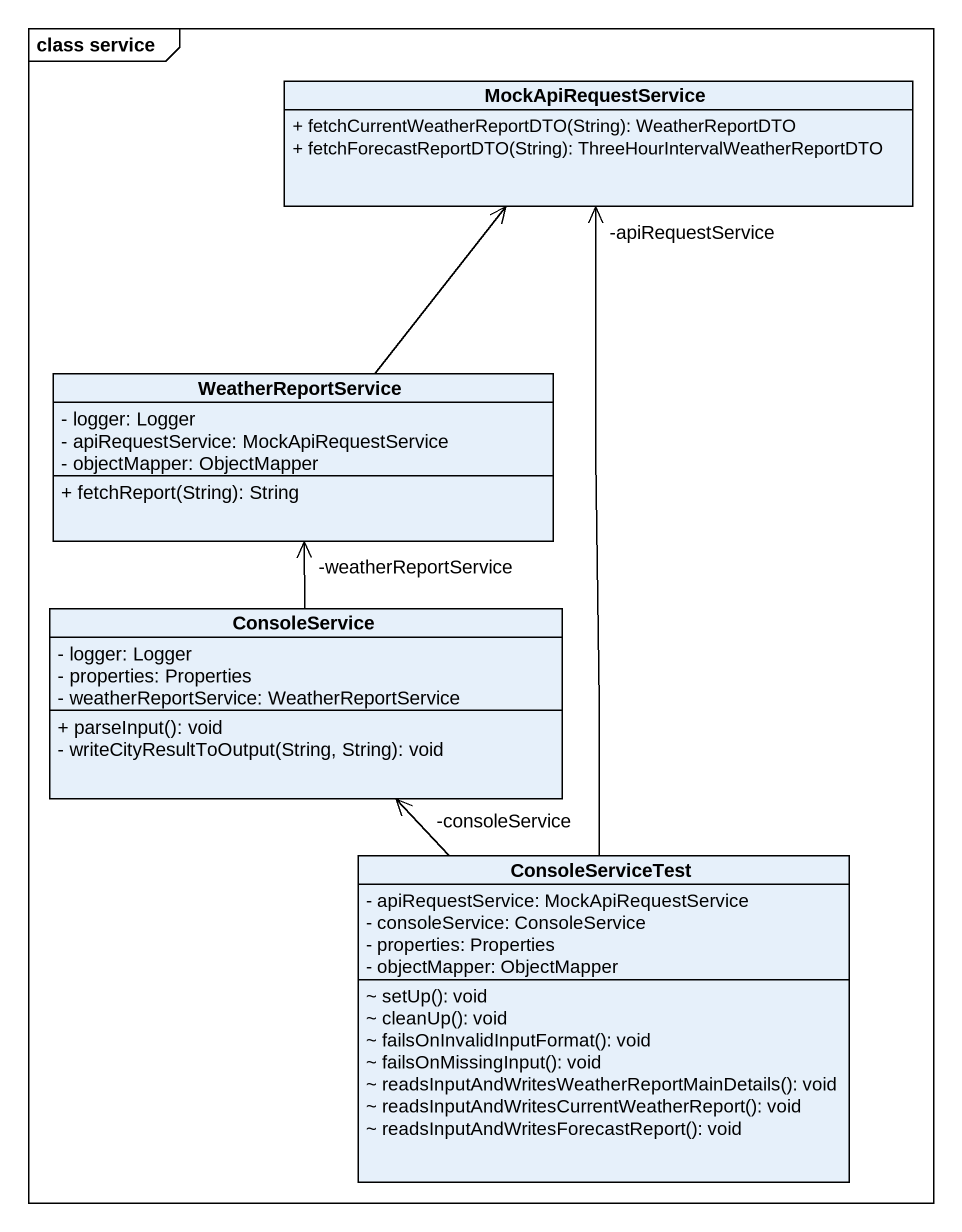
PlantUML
@startuml
mainframe class service
hide circle
hide empty members
skinparam classAttributeIconSize 0
class MockApiRequestService {
  + fetchCurrentWeatherReportDTO(String): WeatherReportDTO
  + fetchForecastReportDTO(String): ThreeHourIntervalWeatherReportDTO
}
class WeatherReportService {
  - logger: Logger
  - apiRequestService: MockApiRequestService
  - objectMapper: ObjectMapper
  + fetchReport(String): String
}
class ConsoleService {
  - logger: Logger
  - properties: Properties
  - weatherReportService: WeatherReportService
  + parseInput(): void
  - writeCityResultToOutput(String, String): void
}
class ConsoleServiceTest {
  - apiRequestService: MockApiRequestService
  - consoleService: ConsoleService
  - properties: Properties
  - objectMapper: ObjectMapper
  ~ setUp(): void
  ~ cleanUp(): void
  ~ failsOnInvalidInputFormat(): void
  ~ failsOnMissingInput(): void
  ~ readsInputAndWritesWeatherReportMainDetails(): void
  ~ readsInputAndWritesCurrentWeatherReport(): void
  ~ readsInputAndWritesForecastReport(): void
}
WeatherReportService -up-> MockApiRequestService
ConsoleService -up-> "-weatherReportService" WeatherReportService
ConsoleServiceTest -up-> "-apiRequestService" MockApiRequestService
ConsoleServiceTest -up-> "-consoleService" ConsoleService
@enduml
